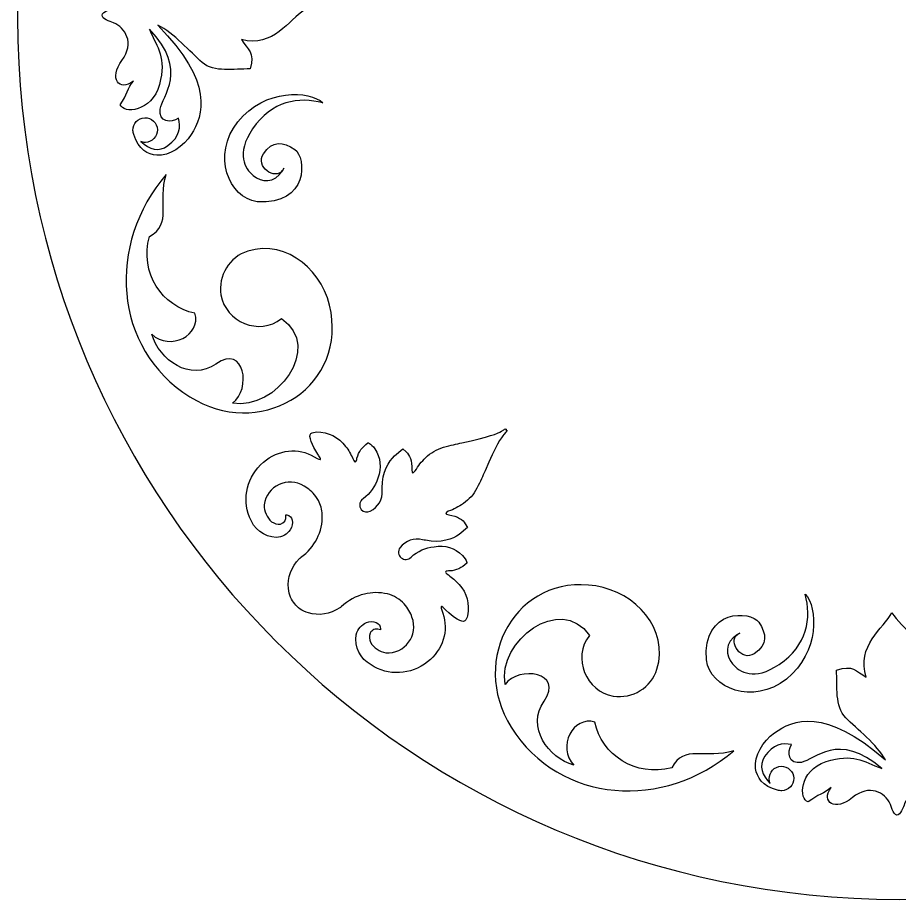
# Model space of a CAD drawing. Header units: centimetres. Extents: x -11.1 to 11.1, y -11.1 to 11.1.
# Drawn here: x -11.11 to 0, y -11.11 to 0 of the extents above; entities that cross this region are included whole.
import ezdxf

# ---------------------------------------------------------------- set-up
doc = ezdxf.new("R2010")
doc.units = ezdxf.units.CM
doc.header["$MEASUREMENT"] = 0
doc.layers.add('Camada 1', color=7, linetype='Continuous')

msp = doc.modelspace()

# ---------------------------------------------------------------- linework, layer by layer
at = {"layer": 'Camada 1'}
for points, knots in [([(-11.11206, -0.00005), (-11.11206, 6.13704), (-6.13716, 11.11194), (-0.00007, 11.11194), (-0.00007, 11.11194), (6.13694, 11.11194), (11.11206, 6.13703), (11.11206, -0.00006), (11.11206, -0.00006), (11.11206, -6.13718), (6.13694, -11.11195), (-0.00007, -11.11195), (-0.00007, -11.11195), (-6.13716, -11.11194), (-11.11206, -6.13717), (-11.11206, -0.00005)], [0, 0, 0, 0, 0.2, 0.2, 0.2, 0.2, 0.4, 0.4, 0.4, 0.4, 0.6, 0.6, 0.6, 0.6, 1, 1, 1, 1]), ([(-9.9035, -0.06675), (-9.75615, -0.12676), (-9.63476, -0.3157), (-9.79711, -0.53826), (-9.79711, -0.53826), (-9.96488, -0.76339), (-9.83201, -0.94231), (-9.65307, -0.80038), (-9.65307, -0.80038), (-9.72477, -0.88378), (-9.73157, -0.97633), (-9.8183, -1.097), (-9.8183, -1.097), (-9.78734, -1.21403), (-9.41754, -1.19423), (-9.32496, -0.84419), (-9.32496, -0.84419), (-9.2354, -0.49632), (-9.34774, -0.38823), (-9.45188, -0.14569), (-9.45188, -0.14569), (-8.94811, -0.66888), (-9.2957, -0.98889), (-9.31612, -1.15402), (-9.31612, -1.15402), (-9.33911, -1.31933), (-9.17441, -1.33338), (-9.08601, -1.26763), (-9.08601, -1.26763), (-9.05484, -1.37571), (-9.06548, -1.4989), (-9.21719, -1.61275), (-9.21719, -1.61275), (-9.33072, -1.69892), (-9.45254, -1.65828), (-9.55953, -1.56169), (-9.55953, -1.56169), (-9.54072, -1.5687), (-9.52177, -1.57254), (-9.50103, -1.5719), (-9.50103, -1.5719), (-9.41774, -1.56933), (-9.34794, -1.49784), (-9.3504, -1.41254), (-9.3504, -1.41254), (-9.35305, -1.32703), (-9.427, -1.25913), (-9.51029, -1.2617), (-9.51029, -1.2617), (-9.59572, -1.26424), (-9.66063, -1.33552), (-9.65838, -1.42127), (-9.65838, -1.42127), (-9.65774, -1.43998), (-9.65518, -1.45786), (-9.64732, -1.47403), (-9.64732, -1.47403), (-9.59329, -1.66276), (-9.46648, -1.72808), (-9.35964, -1.73449), (-9.35964, -1.73449), (-9.1974, -1.74364), (-9.02208, -1.62511), (-8.92461, -1.47192), (-8.92461, -1.47192), (-8.77173, -1.23639), (-8.63333, -0.81507), (-9.34686, -0.09672), (-9.34686, -0.09672), (-9.14472, -0.19268), (-8.93641, -0.43187), (-8.78663, -0.56442), (-8.78663, -0.56442), (-8.63651, -0.69655), (-8.3834, -0.64292), (-8.18203, -0.64655), (-8.18203, -0.64655), (-8.12319, -0.43652), (-8.20777, -0.40165), (-8.29233, -0.27656), (-8.29233, -0.27656), (-7.88871, -0.38274), (-7.68826, -0.02058), (-7.49932, 0.09388), (-7.49932, 0.09388), (-7.69445, 0.19707), (-7.91509, 0.54708), (-8.31244, 0.41752), (-8.31244, 0.41752), (-8.23521, 0.54732), (-8.15263, 0.58624), (-8.22391, 0.79307), (-8.22391, 0.79307), (-8.42454, 0.77817), (-8.68074, 0.81691), (-8.82245, 0.67583), (-8.82245, 0.67583), (-8.96427, 0.5356), (-9.15852, 0.28197), (-9.3545, 0.17664), (-9.3545, 0.17664), (-8.68447, 0.93499), (-8.8465, 1.34692), (-9.01311, 1.57396), (-9.01311, 1.57396), (-9.11929, 1.72162), (-9.30132, 1.83013), (-9.46272, 1.81097), (-9.46272, 1.81097), (-9.56837, 1.79885), (-9.69145, 1.72564), (-9.73487, 1.53459), (-9.73487, 1.53459), (-9.74103, 1.518), (-9.74297, 1.49969), (-9.74254, 1.48117), (-9.74254, 1.48117), (-9.73987, 1.39542), (-9.67092, 1.32819), (-9.5854, 1.33052), (-9.5854, 1.33052), (-9.50166, 1.33266), (-9.4321, 1.40437), (-9.43443, 1.48988), (-9.43443, 1.48988), (-9.43689, 1.57542), (-9.51071, 1.64286), (-9.59424, 1.64053), (-9.59424, 1.64053), (-9.6152, 1.63968), (-9.63284, 1.63479), (-9.65136, 1.62712), (-9.65136, 1.62712), (-9.5505, 1.72967), (-9.43091, 1.77714), (-9.31328, 1.69755), (-9.31328, 1.69755), (-9.1553, 1.59307), (-9.13783, 1.47072), (-9.16199, 1.3588), (-9.16199, 1.3588), (-9.25422, 1.42114), (-9.41784, 1.39775), (-9.3854, 1.23431), (-9.3854, 1.23431), (-9.35529, 1.07048), (-8.98995, 0.7711), (-9.46263, 0.21979), (-9.46263, 0.21979), (-9.37241, 0.46768), (-9.26679, 0.57981), (-9.37656, 0.92408), (-9.37656, 0.92408), (-9.48869, 1.26836), (-9.85882, 1.26664), (-9.8835, 1.14813), (-9.8835, 1.14813), (-9.78968, 1.03005), (-9.77775, 0.94046), (-9.70157, 0.8613), (-9.70157, 0.8613), (-9.88818, 0.99259), (-10.0101, 0.80598), (-9.83, 0.59087), (-9.83, 0.59087), (-9.65469, 0.37873), (-9.7652, 0.18341), (-9.90914, 0.11425), (-9.90914, 0.11425), (-9.90914, 0.11425), (-10.04895, 0.07914), (-10.04873, 0.03083), (-10.04873, 0.03083), (-10.04873, -0.0172), (-9.9521, -0.04718), (-9.9035, -0.06675)], [0, 0, 0, 0, 0.02222222, 0.02222222, 0.02222222, 0.02222222, 0.04444444, 0.04444444, 0.04444444, 0.04444444, 0.06666667, 0.06666667, 0.06666667, 0.06666667, 0.08888889, 0.08888889, 0.08888889, 0.08888889, 0.11111111, 0.11111111, 0.11111111, 0.11111111, 0.13333333, 0.13333333, 0.13333333, 0.13333333, 0.15555556, 0.15555556, 0.15555556, 0.15555556, 0.17777778, 0.17777778, 0.17777778, 0.17777778, 0.2, 0.2, 0.2, 0.2, 0.22222222, 0.22222222, 0.22222222, 0.22222222, 0.24444444, 0.24444444, 0.24444444, 0.24444444, 0.26666667, 0.26666667, 0.26666667, 0.26666667, 0.28888889, 0.28888889, 0.28888889, 0.28888889, 0.31111111, 0.31111111, 0.31111111, 0.31111111, 0.33333333, 0.33333333, 0.33333333, 0.33333333, 0.35555556, 0.35555556, 0.35555556, 0.35555556, 0.37777778, 0.37777778, 0.37777778, 0.37777778, 0.4, 0.4, 0.4, 0.4, 0.42222222, 0.42222222, 0.42222222, 0.42222222, 0.44444444, 0.44444444, 0.44444444, 0.44444444, 0.46666667, 0.46666667, 0.46666667, 0.46666667, 0.48888889, 0.48888889, 0.48888889, 0.48888889, 0.51111111, 0.51111111, 0.51111111, 0.51111111, 0.53333333, 0.53333333, 0.53333333, 0.53333333, 0.55555556, 0.55555556, 0.55555556, 0.55555556, 0.57777778, 0.57777778, 0.57777778, 0.57777778, 0.6, 0.6, 0.6, 0.6, 0.62222222, 0.62222222, 0.62222222, 0.62222222, 0.64444444, 0.64444444, 0.64444444, 0.64444444, 0.66666667, 0.66666667, 0.66666667, 0.66666667, 0.68888889, 0.68888889, 0.68888889, 0.68888889, 0.71111111, 0.71111111, 0.71111111, 0.71111111, 0.73333333, 0.73333333, 0.73333333, 0.73333333, 0.75555556, 0.75555556, 0.75555556, 0.75555556, 0.77777778, 0.77777778, 0.77777778, 0.77777778, 0.8, 0.8, 0.8, 0.8, 0.82222222, 0.82222222, 0.82222222, 0.82222222, 0.84444444, 0.84444444, 0.84444444, 0.84444444, 0.86666667, 0.86666667, 0.86666667, 0.86666667, 0.88888889, 0.88888889, 0.88888889, 0.88888889, 0.91111111, 0.91111111, 0.91111111, 0.91111111, 0.93333333, 0.93333333, 0.93333333, 0.93333333, 0.95555556, 0.95555556, 0.95555556, 0.95555556, 1, 1, 1, 1]), ([(-7.7735, -1.92812), (-7.87415, -2.09356), (-8.0433, -2.07877), (-8.14278, -1.99151), (-8.14278, -1.99151), (-8.24726, -1.89941), (-8.3663, -1.72066), (-8.15035, -1.40215), (-8.15035, -1.40215), (-7.91458, -1.04766), (-7.56808, -0.99469), (-7.26572, -1.07383), (-7.26572, -1.07383), (-7.42849, -0.91638), (-7.99766, -0.88957), (-8.33525, -1.31172), (-8.33525, -1.31172), (-8.67323, -1.73323), (-8.44738, -2.27443), (-8.09437, -2.31994), (-8.09437, -2.31994), (-7.44082, -2.3646), (-7.47244, -1.7613), (-7.61958, -1.66023), (-7.61958, -1.66023), (-7.76724, -1.56001), (-7.90149, -1.54553), (-8.01545, -1.71682), (-8.01545, -1.71682), (-8.12256, -1.87687), (-7.86573, -2.05346), (-7.7735, -1.92812)], [0, 0, 0, 0, 0.11111111, 0.11111111, 0.11111111, 0.11111111, 0.22222222, 0.22222222, 0.22222222, 0.22222222, 0.33333333, 0.33333333, 0.33333333, 0.33333333, 0.44444444, 0.44444444, 0.44444444, 0.44444444, 0.55555556, 0.55555556, 0.55555556, 0.55555556, 0.66666667, 0.66666667, 0.66666667, 0.66666667, 0.77777778, 0.77777778, 0.77777778, 0.77777778, 1, 1, 1, 1]), ([(-8.61342, -4.36515), (-8.2466, -4.10811), (-8.16511, -4.68516), (-8.40234, -4.85751), (-8.40234, -4.85751), (-7.85508, -4.95197), (-7.25688, -4.16044), (-7.78552, -3.79235), (-7.78552, -3.79235), (-8.06775, -4.01788), (-8.49235, -3.83106), (-8.5494, -3.49488), (-8.5494, -3.49488), (-8.59004, -3.25189), (-8.44044, -3.0136), (-8.21237, -2.94336), (-8.21237, -2.94336), (-7.70511, -2.78548), (-7.24106, -3.21445), (-7.16189, -3.71489), (-7.16189, -3.71489), (-7.00444, -4.7107), (-8.08439, -5.31795), (-8.94068, -4.77963), (-8.94068, -4.77963), (-9.91998, -4.16511), (-9.98637, -2.85145), (-9.24122, -1.97576), (-9.24122, -1.97576), (-9.34888, -2.32842), (-9.15684, -2.6042), (-9.45207, -2.75694), (-9.45207, -2.75694), (-9.57656, -3.2161), (-9.28718, -3.64337), (-8.87874, -3.7255), (-8.87874, -3.7255), (-8.79278, -3.99786), (-9.19068, -4.20934), (-9.42217, -3.98847), (-9.42217, -3.98847), (-9.32613, -4.31538), (-8.93811, -4.5924), (-8.61342, -4.36515)], [0, 0, 0, 0, 0.08333333, 0.08333333, 0.08333333, 0.08333333, 0.16666667, 0.16666667, 0.16666667, 0.16666667, 0.25, 0.25, 0.25, 0.25, 0.33333333, 0.33333333, 0.33333333, 0.33333333, 0.41666667, 0.41666667, 0.41666667, 0.41666667, 0.5, 0.5, 0.5, 0.5, 0.58333333, 0.58333333, 0.58333333, 0.58333333, 0.66666667, 0.66666667, 0.66666667, 0.66666667, 0.75, 0.75, 0.75, 0.75, 0.83333333, 0.83333333, 0.83333333, 0.83333333, 1, 1, 1, 1]), ([(-7.7735, -1.92812), (-7.76744, -1.91875), (-7.7617, -1.90918), (-7.75649, -1.89812), (-7.75649, -1.89812), (-7.76117, -1.90963), (-7.76691, -1.91963), (-7.7735, -1.92812)], [0, 0, 0, 0, 0.33333333, 0.33333333, 0.33333333, 0.33333333, 1, 1, 1, 1]), ([(-6.78208, -6.19929), (-6.78592, -6.19397), (-6.7893, -6.18865), (-6.79208, -6.18249), (-6.79208, -6.18249), (-6.81272, -6.14055), (-6.79824, -6.08991), (-6.75866, -6.06269), (-6.75866, -6.06269), (-6.66653, -5.99419), (-6.60631, -5.9095), (-6.57356, -5.80353), (-6.57356, -5.80353), (-6.52271, -5.67375), (-6.53697, -5.5431), (-6.61251, -5.43288), (-6.61251, -5.43288), (-6.6323, -5.40052), (-6.65675, -5.37798), (-6.69059, -5.36033), (-6.69059, -5.36033), (-6.69334, -5.36033), (-6.69633, -5.36033), (-6.6972, -5.36054), (-6.6972, -5.36054), (-6.76869, -5.40798), (-6.81444, -5.47161), (-6.83529, -5.55247), (-6.83529, -5.55247), (-6.84593, -5.59205), (-6.85508, -5.63547), (-6.88826, -5.558), (-6.88826, -5.558), (-6.91295, -5.50011), (-6.94059, -5.45333), (-6.97891, -5.40269), (-6.97891, -5.40269), (-7.06678, -5.28458), (-7.19423, -5.22161), (-7.34509, -5.22182), (-7.34509, -5.22182), (-7.37105, -5.22118), (-7.39425, -5.22777), (-7.41595, -5.24222), (-7.41595, -5.24222), (-7.4517, -5.26627), (-7.40148, -5.39309), (-7.32872, -5.50246), (-7.32872, -5.50246), (-7.32425, -5.50884), (-7.31935, -5.51542), (-7.31533, -5.52225), (-7.31533, -5.52225), (-7.28937, -5.56032), (-7.2649, -5.59885), (-7.37341, -5.53437), (-7.37341, -5.53437), (-7.57468, -5.41459), (-7.82791, -5.44076), (-8.01301, -5.60245), (-8.01301, -5.60245), (-8.21751, -5.77734), (-8.28834, -6.05629), (-8.18793, -6.2942), (-8.18793, -6.2942), (-8.14218, -6.44186), (-8.00812, -6.54547), (-7.85302, -6.55103), (-7.85302, -6.55103), (-7.77473, -6.54973), (-7.71364, -6.50761), (-7.67789, -6.45483), (-7.67789, -6.45483), (-7.62471, -6.3759), (-7.64577, -6.27737), (-7.71938, -6.26589), (-7.71938, -6.26589), (-7.72724, -6.26438), (-7.73724, -6.26012), (-7.73258, -6.27801), (-7.73258, -6.27801), (-7.7243, -6.32844), (-7.75621, -6.37014), (-7.79748, -6.38313), (-7.79748, -6.38313), (-7.83897, -6.3876), (-7.87876, -6.37654), (-7.91067, -6.35379), (-7.91067, -6.35379), (-7.97322, -6.29974), (-8.006, -6.221), (-8.00449, -6.14186), (-8.00449, -6.14186), (-7.97472, -5.90186), (-7.7049, -5.7748), (-7.50022, -5.90461), (-7.50022, -5.90461), (-7.44831, -5.9325), (-7.39851, -5.97504), (-7.35425, -6.03439), (-7.35425, -6.03439), (-7.34256, -6.05037), (-7.33062, -6.0676), (-7.32126, -6.08567), (-7.32126, -6.08567), (-7.32126, -6.08567), (-7.32126, -6.08588), (-7.32126, -6.08588), (-7.32126, -6.08588), (-7.29316, -6.13843), (-7.27636, -6.19928), (-7.27252, -6.26376), (-7.27252, -6.26376), (-7.26657, -6.4804), (-7.36422, -6.67336), (-7.54573, -6.8038), (-7.54573, -6.8038), (-7.55062, -6.80848), (-7.55573, -6.81335), (-7.56018, -6.81761), (-7.56018, -6.81761), (-7.66424, -6.92313), (-7.71295, -7.05814), (-7.69999, -7.19432), (-7.69999, -7.19432), (-7.69147, -7.27859), (-7.6617, -7.34069), (-7.6204, -7.38625), (-7.6204, -7.38625), (-7.58423, -7.4352), (-7.52912, -7.47645), (-7.44763, -7.50116), (-7.44763, -7.50116), (-7.31677, -7.54072), (-7.17506, -7.51902), (-7.05081, -7.43732), (-7.05081, -7.43732), (-7.0457, -7.43391), (-7.04039, -7.42967), (-7.03483, -7.42581), (-7.03483, -7.42581), (-6.94717, -7.34456), (-6.84758, -7.29008), (-6.7412, -7.26412), (-6.7412, -7.26412), (-6.64865, -7.24155), (-6.55012, -7.24031), (-6.45183, -7.26282), (-6.45183, -7.26282), (-6.36777, -7.28412), (-6.29565, -7.32838), (-6.24162, -7.38836), (-6.24162, -7.38836), (-6.19204, -7.44326), (-6.16013, -7.5007), (-6.14267, -7.55687), (-6.14267, -7.55687), (-6.05501, -7.78285), (-6.23247, -8.02285), (-6.47311, -8.00539), (-6.47311, -8.00539), (-6.55119, -7.99137), (-6.62162, -7.94454), (-6.66311, -7.8722), (-6.66311, -7.8722), (-6.67885, -7.83688), (-6.68184, -7.7956), (-6.66972, -7.75602), (-6.66972, -7.75602), (-6.64908, -7.71728), (-6.60164, -7.69474), (-6.55396, -7.7122), (-6.55396, -7.7122), (-6.53758, -7.7203), (-6.53928, -7.71051), (-6.53928, -7.70156), (-6.53928, -7.70156), (-6.53671, -7.62711), (-6.62908, -7.58792), (-6.71695, -7.62409), (-6.71695, -7.62409), (-6.7759, -7.6488), (-6.82866, -7.70111), (-6.84527, -7.77731), (-6.84527, -7.77731), (-6.86974, -7.93093), (-6.79442, -8.082), (-6.65824, -8.15561), (-6.65824, -8.15561), (-6.44419, -8.30071), (-6.15715, -8.28499), (-5.94588, -8.11859), (-5.94588, -8.11859), (-5.75138, -7.96796), (-5.67651, -7.72452), (-5.7548, -7.5041), (-5.7548, -7.5041), (-5.79735, -7.38538), (-5.76438, -7.41644), (-5.73138, -7.45005), (-5.73138, -7.45005), (-5.72585, -7.45516), (-5.72011, -7.46111), (-5.71479, -7.46622), (-5.71479, -7.46622), (-5.62182, -7.55898), (-5.50691, -7.63346), (-5.4769, -7.60237), (-5.4769, -7.60237), (-5.45817, -7.58409), (-5.44711, -7.56281), (-5.44285, -7.53683), (-5.44285, -7.53683), (-5.41327, -7.38917), (-5.45028, -7.25214), (-5.54924, -7.14318), (-5.54924, -7.14318), (-5.59136, -7.09553), (-5.63221, -7.05891), (-5.68415, -7.02359), (-5.68415, -7.02359), (-5.75352, -6.97604), (-5.70947, -6.97499), (-5.66817, -6.97284), (-5.66817, -6.97284), (-5.58498, -6.96816), (-5.51328, -6.93582), (-5.45285, -6.87476), (-5.45285, -6.87476), (-5.45285, -6.87349), (-5.45243, -6.87092), (-5.45179, -6.86772), (-5.45179, -6.86772), (-5.46264, -6.83113), (-5.48007, -6.80306), (-5.50754, -6.77774), (-5.50754, -6.77774), (-5.60115, -6.68199), (-5.72669, -6.64283), (-5.8633, -6.66751), (-5.8633, -6.66751), (-5.97416, -6.67881), (-6.06885, -6.72156), (-6.15376, -6.79901), (-6.15376, -6.79901), (-6.18824, -6.83243), (-6.24078, -6.8369), (-6.27759, -6.80838), (-6.27759, -6.80838), (-6.29717, -6.7937), (-6.30908, -6.77261), (-6.31164, -6.74985), (-6.31164, -6.74985), (-6.31484, -6.72498), (-6.30844, -6.699), (-6.29164, -6.6773), (-6.29164, -6.6773), (-6.22314, -6.59113), (-6.11461, -6.55239), (-6.00843, -6.57943), (-6.00843, -6.57943), (-5.9965, -6.58178), (-5.98269, -6.58496), (-5.9729, -6.58686), (-5.9729, -6.58686), (-5.77481, -6.62623), (-5.62778, -6.57345), (-5.54928, -6.51174), (-5.54928, -6.51174), (-5.54928, -6.51174), (-5.44183, -6.42707), (-5.44183, -6.42707), (-5.44183, -6.42707), (-5.44183, -6.42707), (-5.47099, -6.3777), (-5.47099, -6.3777), (-5.47099, -6.3777), (-5.49927, -6.33068), (-5.56439, -6.28303), (-5.67951, -6.26388), (-5.67951, -6.26388), (-5.72589, -6.25621), (-5.72825, -6.24279), (-5.6844, -6.22046), (-5.6844, -6.22046), (-5.61312, -6.1962), (-5.5561, -6.16641), (-5.49461, -6.12259), (-5.49461, -6.12259), (-5.42227, -6.07343), (-5.3661, -6.01025), (-5.32311, -5.93066), (-5.32311, -5.93066), (-5.27504, -5.84044), (-5.25289, -5.78064), (-5.22204, -5.71151), (-5.22204, -5.71151), (-5.08353, -5.39277), (-5.01842, -5.28892), (-4.98373, -5.25214), (-4.98373, -5.25214), (-4.98373, -5.25214), (-4.95777, -5.22513), (-4.95777, -5.22513), (-4.95777, -5.22513), (-4.95161, -5.21875), (-4.92734, -5.18706), (-4.96073, -5.20087), (-4.96073, -5.20087), (-4.94073, -5.17065), (-4.97647, -5.18851), (-4.98372, -5.1932), (-4.98372, -5.1932), (-4.98372, -5.1932), (-5.01563, -5.21344), (-5.01563, -5.21344), (-5.01563, -5.21344), (-5.05818, -5.24045), (-5.17308, -5.28385), (-5.51225, -5.35835), (-5.51225, -5.35835), (-5.58652, -5.37494), (-5.64907, -5.38515), (-5.74715, -5.41473), (-5.74715, -5.41473), (-5.83354, -5.44111), (-5.90651, -5.48432), (-5.96884, -5.54538), (-5.96884, -5.54538), (-6.02353, -5.59687), (-6.06353, -5.64793), (-6.1014, -5.71262), (-6.1014, -5.71262), (-6.13204, -5.75112), (-6.14458, -5.74688), (-6.1431, -5.69966), (-6.1431, -5.69966), (-6.13948, -5.58306), (-6.1731, -5.51006), (-6.21438, -5.47304), (-6.21438, -5.47304), (-6.21438, -5.47304), (-6.25693, -5.43454), (-6.25693, -5.43454), (-6.25693, -5.43454), (-6.25693, -5.43454), (-6.36118, -5.52368), (-6.36118, -5.52368), (-6.36118, -5.52368), (-6.43672, -5.58901), (-6.51715, -5.72283), (-6.51715, -5.92497), (-6.51715, -5.92497), (-6.51694, -5.93455), (-6.51651, -5.94902), (-6.51651, -5.96114), (-6.51651, -5.96114), (-6.51035, -6.07052), (-6.56948, -6.16968), (-6.6678, -6.21945), (-6.6678, -6.21945), (-6.7076, -6.24078), (-6.75506, -6.2312), (-6.78208, -6.19929)], [0, 0, 0, 0, 0.01086957, 0.01086957, 0.01086957, 0.01086957, 0.02173913, 0.02173913, 0.02173913, 0.02173913, 0.0326087, 0.0326087, 0.0326087, 0.0326087, 0.04347826, 0.04347826, 0.04347826, 0.04347826, 0.05434783, 0.05434783, 0.05434783, 0.05434783, 0.06521739, 0.06521739, 0.06521739, 0.06521739, 0.07608696, 0.07608696, 0.07608696, 0.07608696, 0.08695652, 0.08695652, 0.08695652, 0.08695652, 0.09782609, 0.09782609, 0.09782609, 0.09782609, 0.10869565, 0.10869565, 0.10869565, 0.10869565, 0.11956522, 0.11956522, 0.11956522, 0.11956522, 0.13043478, 0.13043478, 0.13043478, 0.13043478, 0.14130435, 0.14130435, 0.14130435, 0.14130435, 0.15217391, 0.15217391, 0.15217391, 0.15217391, 0.16304348, 0.16304348, 0.16304348, 0.16304348, 0.17391304, 0.17391304, 0.17391304, 0.17391304, 0.18478261, 0.18478261, 0.18478261, 0.18478261, 0.19565217, 0.19565217, 0.19565217, 0.19565217, 0.20652174, 0.20652174, 0.20652174, 0.20652174, 0.2173913, 0.2173913, 0.2173913, 0.2173913, 0.22826087, 0.22826087, 0.22826087, 0.22826087, 0.23913043, 0.23913043, 0.23913043, 0.23913043, 0.25, 0.25, 0.25, 0.25, 0.26086957, 0.26086957, 0.26086957, 0.26086957, 0.27173913, 0.27173913, 0.27173913, 0.27173913, 0.2826087, 0.2826087, 0.2826087, 0.2826087, 0.29347826, 0.29347826, 0.29347826, 0.29347826, 0.30434783, 0.30434783, 0.30434783, 0.30434783, 0.31521739, 0.31521739, 0.31521739, 0.31521739, 0.32608696, 0.32608696, 0.32608696, 0.32608696, 0.33695652, 0.33695652, 0.33695652, 0.33695652, 0.34782609, 0.34782609, 0.34782609, 0.34782609, 0.35869565, 0.35869565, 0.35869565, 0.35869565, 0.36956522, 0.36956522, 0.36956522, 0.36956522, 0.38043478, 0.38043478, 0.38043478, 0.38043478, 0.39130435, 0.39130435, 0.39130435, 0.39130435, 0.40217391, 0.40217391, 0.40217391, 0.40217391, 0.41304348, 0.41304348, 0.41304348, 0.41304348, 0.42391304, 0.42391304, 0.42391304, 0.42391304, 0.43478261, 0.43478261, 0.43478261, 0.43478261, 0.44565217, 0.44565217, 0.44565217, 0.44565217, 0.45652174, 0.45652174, 0.45652174, 0.45652174, 0.4673913, 0.4673913, 0.4673913, 0.4673913, 0.47826087, 0.47826087, 0.47826087, 0.47826087, 0.48913043, 0.48913043, 0.48913043, 0.48913043, 0.5, 0.5, 0.5, 0.5, 0.51086957, 0.51086957, 0.51086957, 0.51086957, 0.52173913, 0.52173913, 0.52173913, 0.52173913, 0.5326087, 0.5326087, 0.5326087, 0.5326087, 0.54347826, 0.54347826, 0.54347826, 0.54347826, 0.55434783, 0.55434783, 0.55434783, 0.55434783, 0.56521739, 0.56521739, 0.56521739, 0.56521739, 0.57608696, 0.57608696, 0.57608696, 0.57608696, 0.58695652, 0.58695652, 0.58695652, 0.58695652, 0.59782609, 0.59782609, 0.59782609, 0.59782609, 0.60869565, 0.60869565, 0.60869565, 0.60869565, 0.61956522, 0.61956522, 0.61956522, 0.61956522, 0.63043478, 0.63043478, 0.63043478, 0.63043478, 0.64130435, 0.64130435, 0.64130435, 0.64130435, 0.65217391, 0.65217391, 0.65217391, 0.65217391, 0.66304348, 0.66304348, 0.66304348, 0.66304348, 0.67391304, 0.67391304, 0.67391304, 0.67391304, 0.68478261, 0.68478261, 0.68478261, 0.68478261, 0.69565217, 0.69565217, 0.69565217, 0.69565217, 0.70652174, 0.70652174, 0.70652174, 0.70652174, 0.7173913, 0.7173913, 0.7173913, 0.7173913, 0.72826087, 0.72826087, 0.72826087, 0.72826087, 0.73913043, 0.73913043, 0.73913043, 0.73913043, 0.75, 0.75, 0.75, 0.75, 0.76086957, 0.76086957, 0.76086957, 0.76086957, 0.77173913, 0.77173913, 0.77173913, 0.77173913, 0.7826087, 0.7826087, 0.7826087, 0.7826087, 0.79347826, 0.79347826, 0.79347826, 0.79347826, 0.80434783, 0.80434783, 0.80434783, 0.80434783, 0.81521739, 0.81521739, 0.81521739, 0.81521739, 0.82608696, 0.82608696, 0.82608696, 0.82608696, 0.83695652, 0.83695652, 0.83695652, 0.83695652, 0.84782609, 0.84782609, 0.84782609, 0.84782609, 0.85869565, 0.85869565, 0.85869565, 0.85869565, 0.86956522, 0.86956522, 0.86956522, 0.86956522, 0.88043478, 0.88043478, 0.88043478, 0.88043478, 0.89130435, 0.89130435, 0.89130435, 0.89130435, 0.90217391, 0.90217391, 0.90217391, 0.90217391, 0.91304348, 0.91304348, 0.91304348, 0.91304348, 0.92391304, 0.92391304, 0.92391304, 0.92391304, 0.93478261, 0.93478261, 0.93478261, 0.93478261, 0.94565217, 0.94565217, 0.94565217, 0.94565217, 0.95652174, 0.95652174, 0.95652174, 0.95652174, 0.9673913, 0.9673913, 0.9673913, 0.9673913, 0.97826087, 0.97826087, 0.97826087, 0.97826087, 1, 1, 1, 1]), ([(-4.10066, -9.4221), (-4.32153, -9.19059), (-4.10981, -8.79271), (-3.83745, -8.87867), (-3.83745, -8.87867), (-3.75553, -9.28719), (-3.32826, -9.57656), (-2.86889, -9.45231), (-2.86889, -9.45231), (-2.71612, -9.15698), (-2.44037, -9.34891), (-2.08779, -9.24123), (-2.08779, -9.24123), (-2.96338, -9.98638), (-4.27706, -9.91997), (-4.89153, -8.9408), (-4.89153, -8.9408), (-5.42985, -8.08461), (-4.82282, -7.00453), (-3.82703, -7.16201), (-3.82703, -7.16201), (-3.32657, -7.24117), (-2.89763, -7.70501), (-3.0555, -8.21227), (-3.0555, -8.21227), (-3.12572, -8.44037), (-3.36382, -8.59015), (-3.60702, -8.5493), (-3.60702, -8.5493), (-3.9432, -8.49228), (-4.13002, -8.068), (-3.90449, -7.78542), (-3.90449, -7.78542), (-4.2726, -7.25689), (-5.06389, -7.85524), (-4.96965, -8.40248), (-4.96965, -8.40248), (-4.7973, -8.16502), (-4.22024, -8.24672), (-4.47729, -8.61356), (-4.47729, -8.61356), (-4.7043, -8.93823), (-4.42729, -9.32635), (-4.10066, -9.4221)], [0, 0, 0, 0, 0.08333333, 0.08333333, 0.08333333, 0.08333333, 0.16666667, 0.16666667, 0.16666667, 0.16666667, 0.25, 0.25, 0.25, 0.25, 0.33333333, 0.33333333, 0.33333333, 0.33333333, 0.41666667, 0.41666667, 0.41666667, 0.41666667, 0.5, 0.5, 0.5, 0.5, 0.58333333, 0.58333333, 0.58333333, 0.58333333, 0.66666667, 0.66666667, 0.66666667, 0.66666667, 0.75, 0.75, 0.75, 0.75, 0.83333333, 0.83333333, 0.83333333, 0.83333333, 1, 1, 1, 1]), ([(-1.82887, -8.01566), (-1.65758, -7.9016), (-1.67205, -7.76711), (-1.77228, -7.61945), (-1.77228, -7.61945), (-1.87335, -7.47263), (-2.47657, -7.44072), (-2.43189, -8.09438), (-2.43189, -8.09438), (-2.38657, -8.4476), (-1.84526, -8.67313), (-1.42375, -8.33526), (-1.42375, -8.33526), (-1.00158, -7.99778), (-1.02841, -7.4284), (-1.18586, -7.26584), (-1.18586, -7.26584), (-1.10672, -7.56797), (-1.15969, -7.91478), (-1.51418, -8.15055), (-1.51418, -8.15055), (-1.83271, -8.36629), (-2.01144, -8.24712), (-2.10357, -8.14288), (-2.10357, -8.14288), (-2.1908, -8.04329), (-2.20549, -7.87438), (-2.04018, -7.7735), (-2.04018, -7.7735), (-2.16547, -7.86585), (-1.98889, -8.12247), (-1.82887, -8.01566)], [0, 0, 0, 0, 0.11111111, 0.11111111, 0.11111111, 0.11111111, 0.22222222, 0.22222222, 0.22222222, 0.22222222, 0.33333333, 0.33333333, 0.33333333, 0.33333333, 0.44444444, 0.44444444, 0.44444444, 0.44444444, 0.55555556, 0.55555556, 0.55555556, 0.55555556, 0.66666667, 0.66666667, 0.66666667, 0.66666667, 0.77777778, 0.77777778, 0.77777778, 0.77777778, 1, 1, 1, 1]), ([(0.06677, -9.90341), (0.12678, -9.75617), (0.31572, -9.63488), (0.53828, -9.79702), (0.53828, -9.79702), (0.76339, -9.96514), (0.94233, -9.83192), (0.8004, -9.65319), (0.8004, -9.65319), (0.8838, -9.72468), (0.97637, -9.73148), (1.09702, -9.81829), (1.09702, -9.81829), (1.21405, -9.78723), (1.19425, -9.41742), (0.84424, -9.32505), (0.84424, -9.32505), (0.49637, -9.23525), (0.38826, -9.34762), (0.14569, -9.45186), (0.14569, -9.45186), (0.6689, -8.94801), (0.98894, -9.2957), (1.15404, -9.31613), (1.15404, -9.31613), (1.31935, -9.3391), (1.3334, -9.17442), (1.26765, -9.08589), (1.26765, -9.08589), (1.37576, -9.05483), (1.49895, -9.06549), (1.61277, -9.21741), (1.61277, -9.21741), (1.69884, -9.3306), (1.65833, -9.45273), (1.56171, -9.55954), (1.56171, -9.55954), (1.56875, -9.54083), (1.57256, -9.52165), (1.57192, -9.50125), (1.57192, -9.50125), (1.56935, -9.41785), (1.49789, -9.34806), (1.41256, -9.35062), (1.41256, -9.35062), (1.32705, -9.35316), (1.25915, -9.42722), (1.26172, -9.51019), (1.26172, -9.51019), (1.26429, -9.5957), (1.33554, -9.66082), (1.42129, -9.65828), (1.42129, -9.65828), (1.44002, -9.65786), (1.45788, -9.65532), (1.47405, -9.64722), (1.47405, -9.64722), (1.6628, -9.59317), (1.72821, -9.46635), (1.73461, -9.35954), (1.73461, -9.35954), (1.74355, -9.1974), (1.62513, -9.02209), (1.47193, -8.92462), (1.47193, -8.92462), (1.2364, -8.77188), (0.8151, -8.63355), (0.09676, -9.34676), (0.09676, -9.34676), (0.19272, -9.14462), (0.43188, -8.93652), (0.56444, -8.78674), (0.56444, -8.78674), (0.69657, -8.63651), (0.64297, -8.38333), (0.64657, -8.18203), (0.64657, -8.18203), (0.43654, -8.12332), (0.40165, -8.20799), (0.27655, -8.29226), (0.27655, -8.29226), (0.38273, -7.88885), (0.02059, -7.6884), (-0.09389, -7.49946), (-0.09389, -7.49946), (-0.19708, -7.69435), (-0.54709, -7.91523), (-0.41753, -8.31268), (-0.41753, -8.31268), (-0.54731, -8.23521), (-0.58625, -8.15266), (-0.79308, -8.22415), (-0.79308, -8.22415), (-0.77818, -8.42457), (-0.81692, -8.68077), (-0.67584, -8.82248), (-0.67584, -8.82248), (-0.53564, -8.96416), (-0.28198, -9.15866), (-0.17668, -9.3544), (-0.17668, -9.3544), (-0.935, -8.68458), (-1.34693, -8.84672), (-1.57397, -9.01311), (-1.57397, -9.01311), (-1.72163, -9.1195), (-1.83017, -9.30121), (-1.81101, -9.46293), (-1.81101, -9.46293), (-1.79889, -9.56845), (-1.72568, -9.69145), (-1.53463, -9.73484), (-1.53463, -9.73484), (-1.51804, -9.74122), (-1.49973, -9.74294), (-1.48121, -9.74249), (-1.48121, -9.74249), (-1.39546, -9.73995), (-1.32823, -9.671), (-1.33056, -9.58546), (-1.33056, -9.58546), (-1.3327, -9.50161), (-1.40441, -9.43227), (-1.48992, -9.43438), (-1.48992, -9.43438), (-1.57546, -9.43695), (-1.6429, -9.51055), (-1.64055, -9.5944), (-1.64055, -9.5944), (-1.6397, -9.61525), (-1.63481, -9.63269), (-1.62716, -9.65142), (-1.62716, -9.65142), (-1.72971, -9.55053), (-1.77715, -9.43097), (-1.69759, -9.3131), (-1.69759, -9.3131), (-1.59313, -9.15522), (-1.47076, -9.13779), (-1.35884, -9.16202), (-1.35884, -9.16202), (-1.42118, -9.25436), (-1.39779, -9.41779), (-1.23435, -9.38543), (-1.23435, -9.38543), (-1.07052, -9.35521), (-0.77114, -8.99012), (-0.21983, -9.46245), (-0.21983, -9.46245), (-0.46772, -9.37225), (-0.57985, -9.26671), (-0.92412, -9.37649), (-0.92412, -9.37649), (-1.2684, -9.48883), (-1.2667, -9.85867), (-1.14817, -9.88333), (-1.14817, -9.88333), (-1.03009, -9.78972), (-0.9405, -9.77779), (-0.86136, -9.70161), (-0.86136, -9.70161), (-0.99265, -9.88801), (-0.80604, -10.01014), (-0.59093, -9.83012), (-0.59093, -9.83012), (-0.37879, -9.65481), (-0.18347, -9.76501), (-0.11431, -9.90928), (-0.11431, -9.90928), (-0.11431, -9.90928), (-0.0792, -10.04885), (-0.03091, -10.04885), (-0.03091, -10.04885), (0.01718, -10.04895), (0.04719, -9.95233), (0.06677, -9.90341)], [0, 0, 0, 0, 0.02222222, 0.02222222, 0.02222222, 0.02222222, 0.04444444, 0.04444444, 0.04444444, 0.04444444, 0.06666667, 0.06666667, 0.06666667, 0.06666667, 0.08888889, 0.08888889, 0.08888889, 0.08888889, 0.11111111, 0.11111111, 0.11111111, 0.11111111, 0.13333333, 0.13333333, 0.13333333, 0.13333333, 0.15555556, 0.15555556, 0.15555556, 0.15555556, 0.17777778, 0.17777778, 0.17777778, 0.17777778, 0.2, 0.2, 0.2, 0.2, 0.22222222, 0.22222222, 0.22222222, 0.22222222, 0.24444444, 0.24444444, 0.24444444, 0.24444444, 0.26666667, 0.26666667, 0.26666667, 0.26666667, 0.28888889, 0.28888889, 0.28888889, 0.28888889, 0.31111111, 0.31111111, 0.31111111, 0.31111111, 0.33333333, 0.33333333, 0.33333333, 0.33333333, 0.35555556, 0.35555556, 0.35555556, 0.35555556, 0.37777778, 0.37777778, 0.37777778, 0.37777778, 0.4, 0.4, 0.4, 0.4, 0.42222222, 0.42222222, 0.42222222, 0.42222222, 0.44444444, 0.44444444, 0.44444444, 0.44444444, 0.46666667, 0.46666667, 0.46666667, 0.46666667, 0.48888889, 0.48888889, 0.48888889, 0.48888889, 0.51111111, 0.51111111, 0.51111111, 0.51111111, 0.53333333, 0.53333333, 0.53333333, 0.53333333, 0.55555556, 0.55555556, 0.55555556, 0.55555556, 0.57777778, 0.57777778, 0.57777778, 0.57777778, 0.6, 0.6, 0.6, 0.6, 0.62222222, 0.62222222, 0.62222222, 0.62222222, 0.64444444, 0.64444444, 0.64444444, 0.64444444, 0.66666667, 0.66666667, 0.66666667, 0.66666667, 0.68888889, 0.68888889, 0.68888889, 0.68888889, 0.71111111, 0.71111111, 0.71111111, 0.71111111, 0.73333333, 0.73333333, 0.73333333, 0.73333333, 0.75555556, 0.75555556, 0.75555556, 0.75555556, 0.77777778, 0.77777778, 0.77777778, 0.77777778, 0.8, 0.8, 0.8, 0.8, 0.82222222, 0.82222222, 0.82222222, 0.82222222, 0.84444444, 0.84444444, 0.84444444, 0.84444444, 0.86666667, 0.86666667, 0.86666667, 0.86666667, 0.88888889, 0.88888889, 0.88888889, 0.88888889, 0.91111111, 0.91111111, 0.91111111, 0.91111111, 0.93333333, 0.93333333, 0.93333333, 0.93333333, 0.95555556, 0.95555556, 0.95555556, 0.95555556, 1, 1, 1, 1]), ([(-2.01016, -7.75647), (-2.02122, -7.76158), (-2.0308, -7.76756), (-2.04016, -7.77351), (-2.04016, -7.77351), (-2.03164, -7.76713), (-2.02164, -7.76118), (-2.01016, -7.75647)], [0, 0, 0, 0, 0.33333333, 0.33333333, 0.33333333, 0.33333333, 1, 1, 1, 1])]:
    msp.add_open_spline(points, degree=3, knots=knots, dxfattribs=at)

doc.saveas('drawing.dxf')
